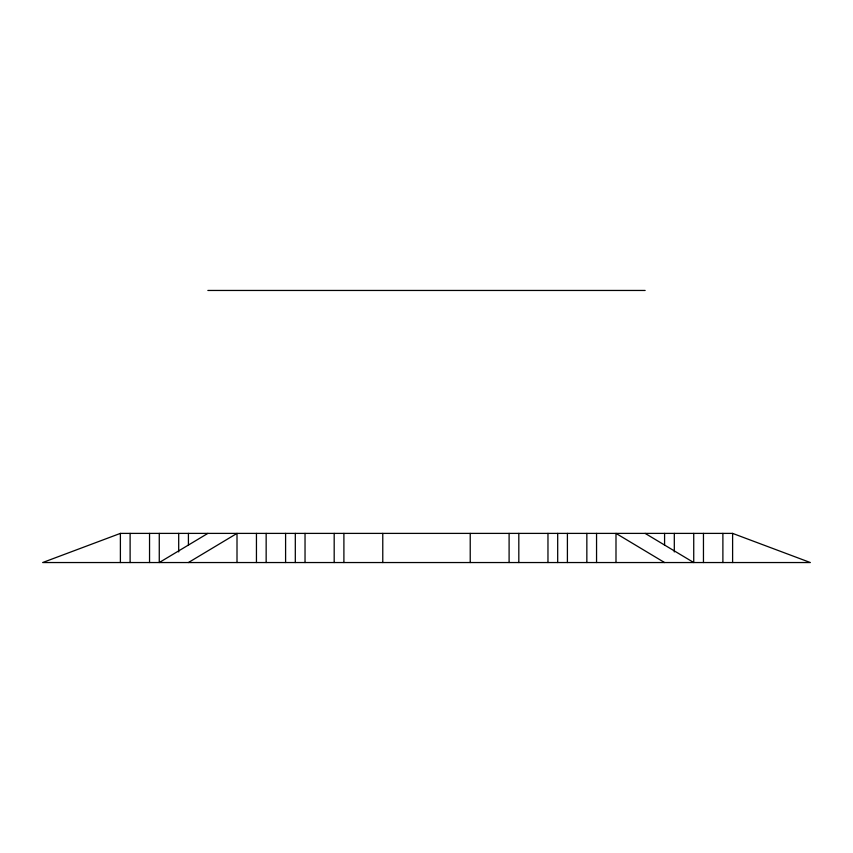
<?xml version="1.0" encoding="UTF-8"?>
<svg xmlns="http://www.w3.org/2000/svg" width="853" height="853" viewBox="0 0 853 853"><rect width="100%" height="100%" fill="white"/><g stroke="black" fill="none" stroke-linecap="round" stroke-linejoin="round"><path stroke-width="1.28" d="M207.855 533.392L159.266 562.543L159.266 533.392M188.417 562.543L237.006 533.392L237.006 562.543M120.39 533.392L42.65 562.543L810.35 562.543L732.61 533.392L120.39 533.392L120.39 562.543M207.855 290.457L645.145 290.457M645.145 533.392L693.734 562.543L693.734 533.392M664.583 562.543L615.994 533.392L615.994 562.543M732.61 533.392L732.61 562.543M722.886 533.392L722.886 562.543M703.458 533.392L703.458 562.543M674.307 533.392L674.307 551.944M664.583 533.392L664.583 545.323M596.556 533.392L596.556 562.543M586.843 533.392L586.843 562.543M567.405 533.392L567.405 562.543M557.691 533.392L557.691 562.543M547.967 533.392L547.967 562.543M518.816 533.392L518.816 562.543M509.102 533.392L509.102 562.543M470.227 533.392L470.227 562.543M382.773 533.392L382.773 562.543M343.898 533.392L343.898 562.543M334.184 533.392L334.184 562.543M305.033 533.392L305.033 562.543M295.309 533.392L295.309 562.543M285.595 533.392L285.595 562.543M266.157 533.392L266.157 562.543M256.444 533.392L256.444 562.543M188.417 533.392L188.417 545.323M178.693 533.392L178.693 551.944M149.542 533.392L149.542 562.543M130.114 533.392L130.114 562.543"/></g></svg>
